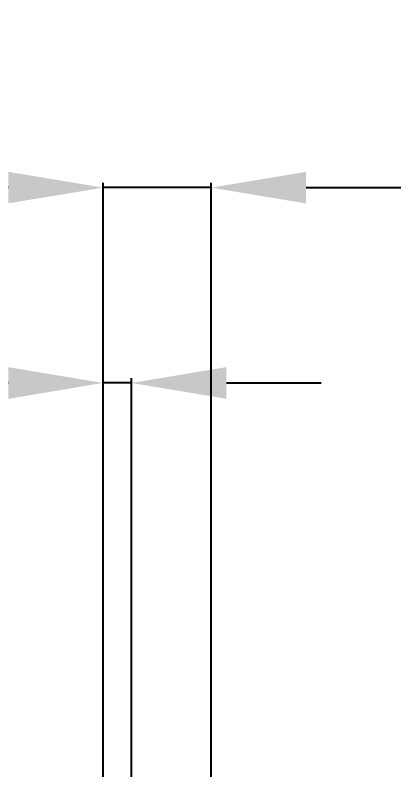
# Model space of a CAD drawing. Header units: millimetres. Extents: x -1070 to 42146, y 1440 to 12921.
# Drawn here: x 1502.6 to 1604.3, y 3538.7 to 3737.5 of the extents above; entities that cross this region are included whole.
import ezdxf

# ---------------------------------------------------------------- set-up
doc = ezdxf.new("R2010")
doc.units = ezdxf.units.MM
doc.layers.add('DIM', color=4, linetype='Continuous')
doc.styles.get("Standard").update_dxf_attribs({"font": 'arial.ttf'})
doc.dimstyles.new('ISO-200', dxfattribs={"dimtxt": 30, "dimasz": 25, "dimexe": 1.25, "dimexo": 5, "dimgap": 5, "dimtad": 1, "dimtoh": 1, "dimdec": 1, "dimdsep": 46, "dimtxsty": 'Standard', "dimcen": 2.5, "dimadec": 0, "dimazin": 0, "dimtfac": 1, "dimtdec": 1, "dimtmove": 0, "dimatfit": 3, "dimfxl": 1, "dimarcsym": 0})

# ---------------------------------------------------------------- blocks, each defined once
blk = doc.blocks.new('*D61')
at = {"layer": 'Defpoints', "color": 0, "transparency": 16777216}
for p in [(1533.32, 3640.57), (1525.82, 3522.64), (1533.32, 3418.54)]:
    blk.add_point(p, dxfattribs=at)
at = {"layer": 'DIM', "color": 0, "lineweight": -2, "transparency": 16777216}
for p, q in [((1500.82, 3640.57), (1296.57, 3640.57)), ((1525.82, 3527.64), (1525.82, 3641.82)), ((1533.32, 3640.57), (1525.82, 3640.57)), ((1533.32, 3423.54), (1533.32, 3641.82)), ((1558.32, 3640.57), (1583.32, 3640.57))]:
    blk.add_line(p, q, dxfattribs=at)
at = {"layer": 'DIM', "color": 0, "transparency": 16777216}
for points in [[(1500.82, 3644.74), (1500.82, 3636.4), (1525.82, 3640.57)], [(1558.32, 3644.74), (1558.32, 3636.4), (1533.32, 3640.57)]]:
    blk.add_solid(points, dxfattribs=at)
at = {"layer": 'DIM', "color": 0, "lineweight": -3, "transparency": 16777216, "insert": (1463.19, 3684.41), "char_height": 30, "attachment_point": 3}
blk.add_mtext('7.5 [1/4"]', dxfattribs=at)
blk = doc.blocks.new('*D62')
at = {"layer": 'Defpoints', "color": 0, "transparency": 16777216}
for p in [(1554.32, 3692.01), (1525.82, 3522.64), (1554.32, 3418.54)]:
    blk.add_point(p, dxfattribs=at)
at = {"layer": 'DIM', "color": 0, "lineweight": -2, "transparency": 16777216}
for p, q in [((1500.82, 3692.01), (1245.18, 3692.01)), ((1525.82, 3527.64), (1525.82, 3693.26)), ((1554.32, 3692.01), (1525.82, 3692.01)), ((1554.32, 3423.54), (1554.32, 3693.26)), ((1579.32, 3692.01), (1604.32, 3692.01))]:
    blk.add_line(p, q, dxfattribs=at)
at = {"layer": 'DIM', "color": 0, "transparency": 16777216}
for points in [[(1500.82, 3696.18), (1500.82, 3687.85), (1525.82, 3692.01)], [(1579.32, 3696.18), (1579.32, 3687.85), (1554.32, 3692.01)]]:
    blk.add_solid(points, dxfattribs=at)
at = {"layer": 'DIM', "color": 0, "lineweight": -3, "transparency": 16777216, "insert": (1470.82, 3735.85), "char_height": 30, "attachment_point": 3}
blk.add_mtext('28.5 [1 1/8"]', dxfattribs=at)

msp = doc.modelspace()

# ---------------------------------------------------------------- dimensions: what is measured, and where the dimension line sits
at = {"layer": 'DIM', "color": 7, "lineweight": -3}
for base, p2, picture, middle in [((1554.317, 3692.014), (1554.317, 3418.541), '*D62', (1360.496, 3692.014)), ((1533.317, 3640.569), (1533.317, 3418.541), '*D61', (1382.383, 3640.569))]:
    dim = msp.add_linear_dim(base=base, p1=(1525.817, 3522.641), p2=p2, dimstyle='ISO-200', dxfattribs=at)
    dim.commit()
    dim.dimension.update_dxf_attribs({"geometry": picture, "text_midpoint": middle, "dimtype": 160})

doc.saveas('drawing.dxf')
